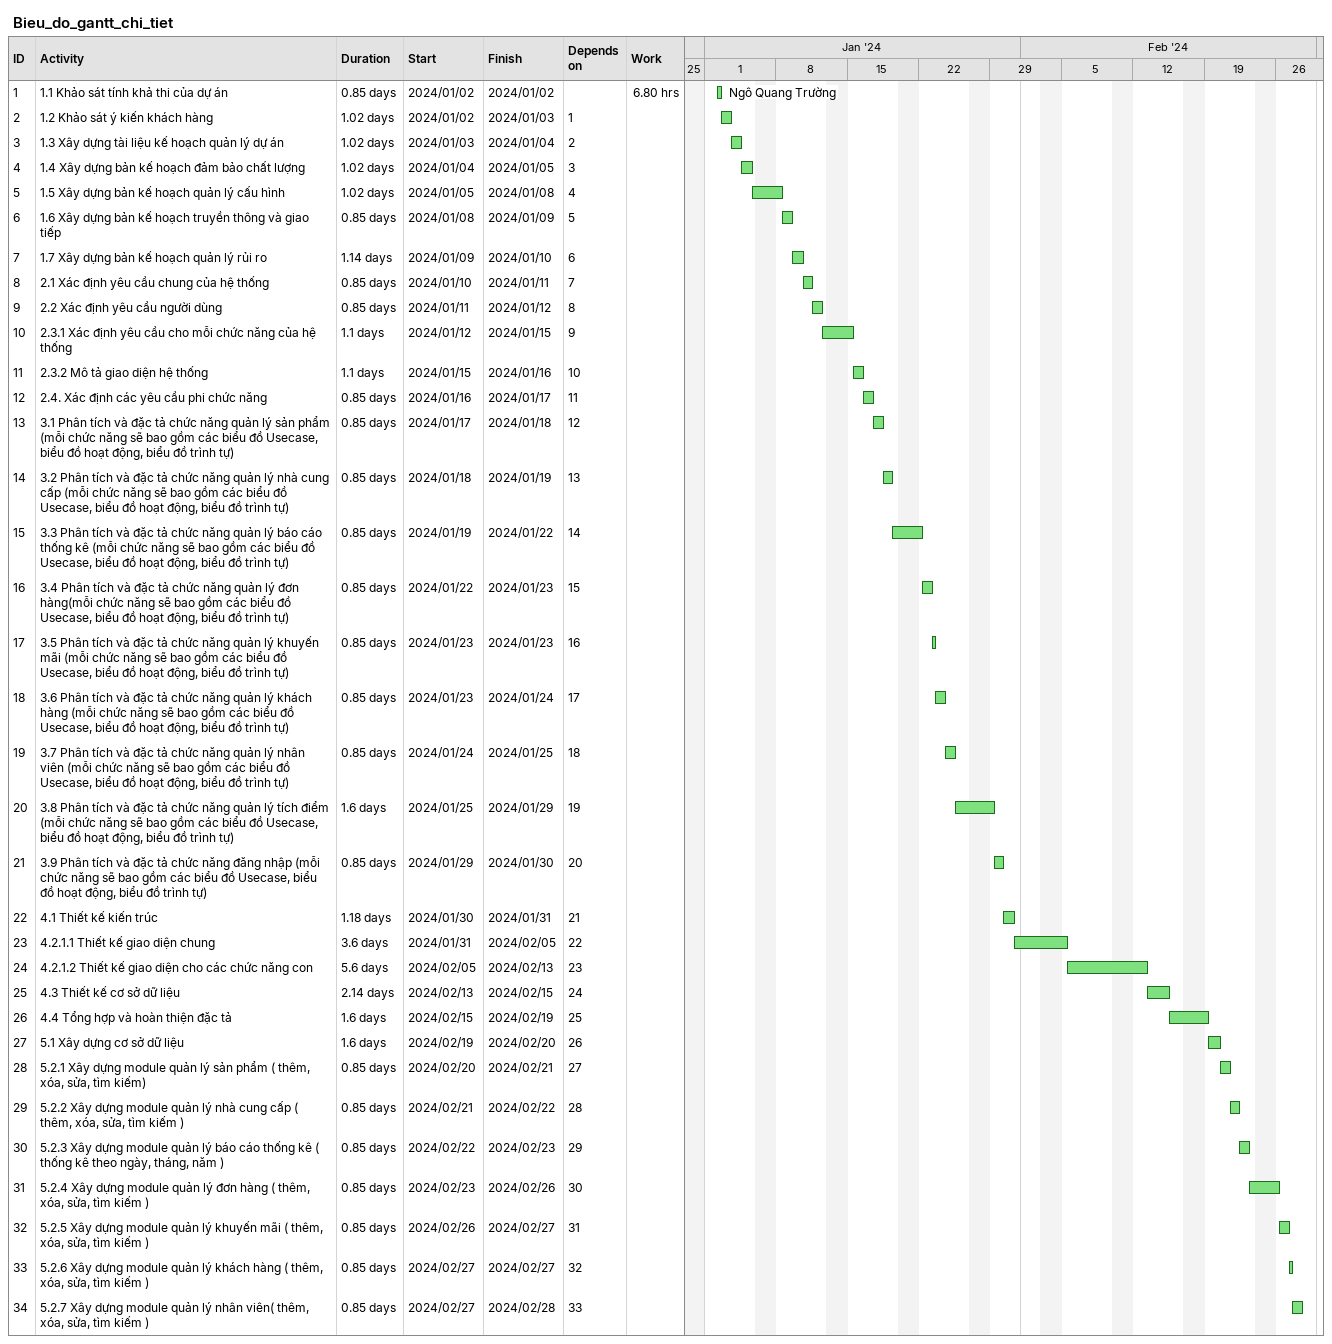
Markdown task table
Bieu_do_gantt_chi_tiet

| ID | Task | Duration | Start | Finish | Predecessors | Resources | Work (h) |
|---|---|---|---|---|---|---|---|
| 1 | 1.1 Khảo sát tính khả thi của dự án | 0.85d | 2024-01-02 | 2024-01-02 |  | Ngô Quang Trường | 6.80 |
| 2 | 1.2 Khảo sát ý kiến khách hàng | 1.02d | 2024-01-02 | 2024-01-03 | 1 |  |  |
| 3 | 1.3 Xây dựng tài liệu kế hoạch quản lý dự án | 1.02d | 2024-01-03 | 2024-01-04 | 2 |  |  |
| 4 | 1.4 Xây dựng bản kế hoạch đảm bảo chất lượng | 1.02d | 2024-01-04 | 2024-01-05 | 3 |  |  |
| 5 | 1.5 Xây dựng bản kế hoạch quản lý cấu hình | 1.02d | 2024-01-05 | 2024-01-08 | 4 |  |  |
| 6 | 1.6 Xây dựng bản kế hoạch truyền thông và giao tiếp | 0.85d | 2024-01-08 | 2024-01-09 | 5 |  |  |
| 7 | 1.7 Xây dựng bản kế hoạch quản lý rủi ro | 1.14d | 2024-01-09 | 2024-01-10 | 6 |  |  |
| 8 | 2.1 Xác định yêu cầu chung của hệ thống | 0.85d | 2024-01-10 | 2024-01-11 | 7 |  |  |
| 9 | 2.2 Xác định yêu cầu người dùng | 0.85d | 2024-01-11 | 2024-01-12 | 8 |  |  |
| 10 | 2.3.1 Xác định yêu cầu cho mỗi chức năng của hệ thống | 1.1d | 2024-01-12 | 2024-01-15 | 9 |  |  |
| 11 | 2.3.2 Mô tả giao diện hệ thống | 1.1d | 2024-01-15 | 2024-01-16 | 10 |  |  |
| 12 | 2.4. Xác định các yêu cầu phi chức năng | 0.85d | 2024-01-16 | 2024-01-17 | 11 |  |  |
| 13 | 3.1 Phân tích và đặc tả chức năng quản lý sản phẩm (mỗi chức năng sẽ bao gồm các biểu đồ Usecase, biểu đồ hoạt động, biểu đồ trình tự) | 0.85d | 2024-01-17 | 2024-01-18 | 12 |  |  |
| 14 | 3.2 Phân tích và đặc tả chức năng quản lý nhà cung cấp (mỗi chức năng sẽ bao gồm các biểu đồ Usecase, biểu đồ hoạt động, biểu đồ trình tự) | 0.85d | 2024-01-18 | 2024-01-19 | 13 |  |  |
| 15 | 3.3 Phân tích và đặc tả chức năng quản lý báo cáo thống kê (mỗi chức năng sẽ bao gồm các biểu đồ Usecase, biểu đồ hoạt động, biểu đồ trình tự) | 0.85d | 2024-01-19 | 2024-01-22 | 14 |  |  |
| 16 | 3.4 Phân tích và đặc tả chức năng quản lý đơn hàng(mỗi chức năng sẽ bao gồm các biểu đồ Usecase, biểu đồ hoạt động, biểu đồ trình tự) | 0.85d | 2024-01-22 | 2024-01-23 | 15 |  |  |
| 17 | 3.5 Phân tích và đặc tả chức năng quản lý khuyến mãi (mỗi chức năng sẽ bao gồm các biểu đồ Usecase, biểu đồ hoạt động, biểu đồ trình tự) | 0.85d | 2024-01-23 | 2024-01-23 | 16 |  |  |
| 18 | 3.6 Phân tích và đặc tả chức năng quản lý khách hàng (mỗi chức năng sẽ bao gồm các biểu đồ Usecase, biểu đồ hoạt động, biểu đồ trình tự) | 0.85d | 2024-01-23 | 2024-01-24 | 17 |  |  |
| 19 | 3.7 Phân tích và đặc tả chức năng quản lý nhân viên (mỗi chức năng sẽ bao gồm các biểu đồ Usecase, biểu đồ hoạt động, biểu đồ trình tự) | 0.85d | 2024-01-24 | 2024-01-25 | 18 |  |  |
| 20 | 3.8 Phân tích và đặc tả chức năng quản lý tích điểm (mỗi chức năng sẽ bao gồm các biểu đồ Usecase, biểu đồ hoạt động, biểu đồ trình tự) | 1.6d | 2024-01-25 | 2024-01-29 | 19 |  |  |
| 21 | 3.9 Phân tích và đặc tả chức năng đăng nhập (mỗi chức năng sẽ bao gồm các biểu đồ Usecase, biểu đồ hoạt động, biểu đồ trình tự) | 0.85d | 2024-01-29 | 2024-01-30 | 20 |  |  |
| 22 | 4.1 Thiết kế kiến trúc | 1.18d | 2024-01-30 | 2024-01-31 | 21 |  |  |
| 23 | 4.2.1.1 Thiết kế giao diện chung | 3.6d | 2024-01-31 | 2024-02-05 | 22 |  |  |
| 24 | 4.2.1.2 Thiết kế giao diện cho các chức năng con | 5.6d | 2024-02-05 | 2024-02-13 | 23 |  |  |
| 25 | 4.3 Thiết kế cơ sở dữ liệu | 2.14d | 2024-02-13 | 2024-02-15 | 24 |  |  |
| 26 | 4.4 Tổng hợp và hoàn thiện đặc tả | 1.6d | 2024-02-15 | 2024-02-19 | 25 |  |  |
| 27 | 5.1 Xây dựng cơ sở dữ liệu | 1.6d | 2024-02-19 | 2024-02-20 | 26 |  |  |
| 28 | 5.2.1 Xây dựng module quản lý sản phẩm ( thêm, xóa, sửa, tìm kiếm) | 0.85d | 2024-02-20 | 2024-02-21 | 27 |  |  |
| 29 | 5.2.2 Xây dựng module quản lý nhà cung cấp ( thêm, xóa, sửa, tìm kiếm ) | 0.85d | 2024-02-21 | 2024-02-22 | 28 |  |  |
| 30 | 5.2.3 Xây dựng module quản lý báo cáo thống kê ( thống kê theo ngày, tháng, năm ) | 0.85d | 2024-02-22 | 2024-02-23 | 29 |  |  |
| 31 | 5.2.4 Xây dựng module quản lý đơn hàng ( thêm, xóa, sửa, tìm kiếm ) | 0.85d | 2024-02-23 | 2024-02-26 | 30 |  |  |
| 32 | 5.2.5 Xây dựng module quản lý khuyến mãi ( thêm, xóa, sửa, tìm kiếm ) | 0.85d | 2024-02-26 | 2024-02-27 | 31 |  |  |
| 33 | 5.2.6 Xây dựng module quản lý khách hàng ( thêm, xóa, sửa, tìm kiếm ) | 0.85d | 2024-02-27 | 2024-02-27 | 32 |  |  |
| 34 | 5.2.7 Xây dựng module quản lý nhân viên( thêm, xóa, sửa, tìm kiếm ) | 0.85d | 2024-02-27 | 2024-02-28 | 33 |  |  |
